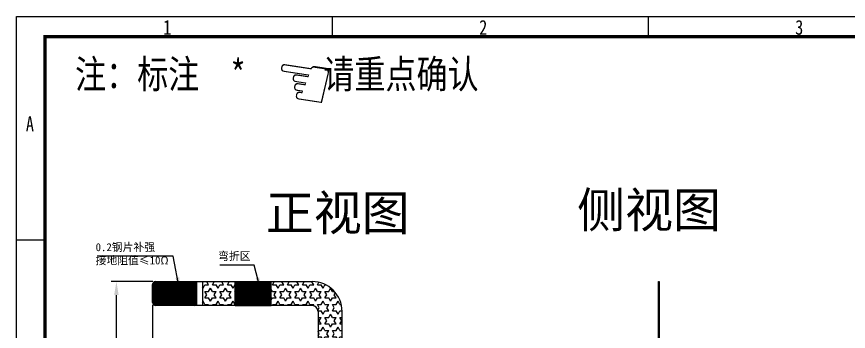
# Model space of a CAD drawing. Header units: inches. Extents: x 1586 to 1904, y -864 to -636.
# Drawn here: x 1587.8 to 1726.4, y -690.9 to -638.5 of the extents above; entities that cross this region are included whole.
import ezdxf

# ---------------------------------------------------------------- set-up
doc = ezdxf.new("R2010")
doc.units = ezdxf.units.IN
doc.header["$LTSCALE"] = 0.909449
doc.header["$MEASUREMENT"] = 0
doc.header["$PDMODE"] = 3
doc.header["$PDSIZE"] = 0.3125
doc.layers.get('0').update_dxf_attribs({"linetype": 'CONTINUOUS'})
doc.layers.get('Defpoints').update_dxf_attribs({"linetype": 'CONTINUOUS'})
doc.layers.add('DIM', color=7, linetype='CONTINUOUS')
doc.layers.add('DIM（标注）', color=3, linetype='CONTINUOUS')
doc.layers.add('剖面', color=7, linetype='CONTINUOUS', lineweight=13)
doc.styles.add('Arial', font='txt.shx')
doc.styles.add('CCN-1', font='', dxfattribs={"width": 0.85})
doc.styles.add('RS', font='txt.shx', dxfattribs={"width": 0.95})
doc.styles.get("Standard").update_dxf_attribs({"font": 'txt', "width": 0.8})
doc.styles.add('中文', font='')
doc.styles.add('宋', font='', dxfattribs={"height": 2})
doc.styles.add('宋体', font='', dxfattribs={"width": 0.8})
doc.styles.get('CCN-1').set_extended_font_data('SimSun')
doc.styles.get('中文').set_extended_font_data('SimSun')
doc.styles.get('宋').set_extended_font_data('SimSun')
doc.styles.get('宋体').set_extended_font_data('SimSun')
doc.dimstyles.new('DIM', dxfattribs={"dimtxt": 3, "dimasz": 2, "dimexe": 0.5, "dimexo": 0.5, "dimgap": 0.2, "dimtad": 1, "dimdsep": 46, "dimtxsty": 'Arial', "dimcen": 0, "dimclrd": 3, "dimclre": 3, "dimadec": 0, "dimazin": 2, "dimtfac": 1, "dimtmove": 0, "dimatfit": 3, "dimfxl": 1, "dimtolj": 1, "dimtzin": 0, "dimlwd": 20, "dimlwe": 20, "dimarcsym": 0})
doc.dimstyles.new('DIM-CCN', dxfattribs={"dimscale": 0.9, "dimtxt": 1.7, "dimasz": 1.8, "dimexe": 1.5, "dimexo": 0.5, "dimgap": 0.3, "dimtad": 1, "dimzin": 0, "dimdsep": 46, "dimtxsty": 'CCN-1', "dimblk": 'OPEN30', "dimcen": 0.05, "dimclrd": 256, "dimclre": 256, "dimclrt": 256, "dimadec": 0, "dimazin": 0, "dimtfac": 1, "dimtofl": 0, "dimtmove": 0, "dimatfit": 3, "dimldrblk": 'OPEN30', "dimfxl": 1, "dimtolj": 1, "dimtzin": 0, "dimlwd": -1, "dimlwe": -1, "dimarcsym": 0})

# ---------------------------------------------------------------- blocks, each defined once
blk = doc.blocks.new('A$C5D5B2502')
at = {"color": 3, "lineweight": 9, "extrusion": (0, 0, -1), "insert": (0.313, 2.205), "char_height": 2.2, "width": 1.7931, "attachment_point": 1, "text_direction": (0.707107, -0.707107, 0), "style": 'RS'}
blk.add_mtext('\\fWingdings|b0|i0|c2|p2;E', dxfattribs=at)
blk = doc.blocks.new('3')
at = {"layer": 'DIM', "extrusion": (0, 0, -1), "xscale": 1.882916887164354, "yscale": 1.882916887163899, "zscale": -1.882916887163784, "rotation": 180}
blk.add_blockref('A$C5D5B2502', (-1621.196, 1416.426), dxfattribs=at)
blk = doc.blocks.new('*D193')
at = {"layer": 'Defpoints', "color": 0}
for p in [(1604.47, -682.61), (1610.98, -682.61), (1638.81, -723.03)]:
    blk.add_point(p, dxfattribs=at)
at = {"layer": 'DIM（标注）'}
for p, q in [((1610.53, -682.61), (1603.57, -682.61)), ((1604.47, -720.78), (1604.47, -684.86)), ((1638.36, -723.03), (1603.57, -723.03))]:
    blk.add_line(p, q, dxfattribs=at)
for points in [[(1604.09, -684.86), (1604.84, -684.86), (1604.47, -682.61)], [(1604.09, -720.78), (1604.84, -720.78), (1604.47, -723.03)]]:
    blk.add_solid(points, dxfattribs=at)
at = {"layer": 'DIM（标注）', "insert": (1602.99, -702.82), "char_height": 2.25, "attachment_point": 5, "rotation": 90, "style": '宋体'}
blk.add_mtext('\\A1;40.42%%P0.5', dxfattribs=at)
blk = doc.blocks.new('_Open30')
at = {"color": 0, "linetype": 'ByBlock', "lineweight": -2}
for p, q in [((-1, 0.268), (0, 0)), ((0, 0), (-1, -0.268)), ((0, 0), (-1, 0))]:
    blk.add_line(p, q, dxfattribs=at)
blk = doc.blocks.new('*D196')
at = {"layer": 'Defpoints', "color": 0}
for p in [(1610.48, -686.11), (1610.48, -719.74), (1620.1, -746.3)]:
    blk.add_point(p, dxfattribs=at)
at = {"layer": 'DIM（标注）'}
for p, q in [((1610.48, -686.56), (1610.48, -720.64)), ((1620.1, -745.85), (1620.1, -718.84)), ((1617.85, -719.74), (1612.73, -719.74))]:
    blk.add_line(p, q, dxfattribs=at)
for points in [[(1612.73, -719.37), (1612.73, -720.12), (1610.48, -719.74)], [(1617.85, -719.37), (1617.85, -720.12), (1620.1, -719.74)]]:
    blk.add_solid(points, dxfattribs=at)
at = {"layer": 'DIM（标注）', "insert": (1615.29, -718.26), "char_height": 2.25, "attachment_point": 5, "style": '宋体'}
blk.add_mtext('\\A1;9.62±0.20', dxfattribs=at)

msp = doc.modelspace()

# ---------------------------------------------------------------- hatches: boundary and pattern name
h = msp.add_hatch()
h.set_pattern_fill('ANSI31', color=256, style=0)
h.set_pattern_definition([(45, (426.7074, -5.52058), (-0.088388348, 0.088388348), [])])
h.paths.add_polyline_path([(1617.784, -686.613), (1617.784, -682.613), (1610.984, -682.613, 0.4142136), (1610.484, -683.113), (1610.484, -686.113, 0.4142136), (1610.984, -686.613)])
h = msp.add_hatch()
h.set_pattern_fill('STARS', color=5, scale=5, style=0)
h.set_pattern_definition([(0, (426.7074, -5.5206), (0, 1.08253175), [0.625, -0.625]), (60, (426.7074, -5.5206), (-0.9375, 0.5412659), [0.625, -0.625]), (120, (427.0199, -4.9793), (-0.9375, -0.5412659), [0.625, -0.625])])
h.paths.add_polyline_path([(1624.264, -686.613), (1624.264, -682.613), (1618.784, -682.613), (1618.784, -686.613)])
edge = h.paths.add_edge_path()
edge.add_line((1630.264, -682.613), (1630.264, -686.613))
edge.add_line((1630.264, -686.613), (1637.064, -686.613))
edge.add_arc((1637.064, -687.613), 1, 0, 90, ccw=False)
edge.add_line((1638.064, -687.613), (1638.064, -700.132))
edge.add_arc((1637.064, -700.132), 1, -90, 0, ccw=False)
edge.add_line((1637.064, -701.132), (1632.064, -701.132))
edge.add_arc((1632.064, -700.132), 1, 180, 270, ccw=False)
edge.add_line((1631.064, -700.132), (1631.064, -711.196))
edge.add_line((1631.064, -711.196), (1652.464, -711.196))
edge.add_line((1652.464, -711.196), (1652.464, -708.83))
edge.add_arc((1654.464, -708.83), 2, 90, 180, ccw=False)
edge.add_line((1654.464, -706.83), (1654.564, -706.83))
edge.add_line((1654.564, -706.83), (1654.564, -699.632))
edge.add_arc((1653.064, -699.632), 1.5, 270, 360, ccw=False)
edge.add_line((1653.064, -701.132), (1643.064, -701.132))
edge.add_arc((1643.064, -700.132), 1, 180, 270, ccw=False)
edge.add_line((1642.064, -700.132), (1642.064, -687.613))
edge.add_arc((1637.064, -687.613), 5, 0, 90)
edge.add_line((1637.064, -682.613), (1630.264, -682.613))
h = msp.add_hatch()
h.set_pattern_fill('ANSI31', color=4)
h.set_pattern_definition([(45, (426.7074, -5.52058), (-0.088388348, 0.088388348), [])])
h.paths.add_polyline_path([(1630.264, -682.613), (1624.264, -682.613), (1624.264, -686.613), (1630.264, -686.613)])

# ---------------------------------------------------------------- linework, layer by layer
for p, q in [((1640.487, -641.862), (1640.487, -638.516)), ((1693.127, -641.862), (1693.127, -638.516)), ((1592.564, -675.736), (1587.847, -675.736)), ((1624.264, -686.613), (1624.264, -682.613)), ((1624.264, -682.613), (1630.264, -682.613)), ((1630.264, -686.613), (1630.264, -682.613)), ((1624.264, -686.613), (1630.264, -686.613))]:
    msp.add_line(p, q)
at = {"color": 30, "linetype": 'Continuous'}
for p, q in [((1610.984, -682.613), (1637.064, -682.613)), ((1617.784, -682.613), (1617.784, -686.613)), ((1618.784, -682.613), (1618.784, -686.613)), ((1610.484, -686.113), (1610.484, -683.113)), ((1637.064, -686.613), (1610.984, -686.613)), ((1638.064, -687.613), (1638.064, -700.132)), ((1642.064, -700.132), (1642.064, -687.613))]:
    msp.add_line(p, q, dxfattribs=at)
msp.add_lwpolyline([(1587.847, -638.516), (1902.315, -638.516), (1902.315, -861.543), (1587.847, -861.543), (1587.847, -638.516)])
at = {"color": 7, "linetype": 'Continuous', "const_width": 0.541}
msp.add_lwpolyline([(1592.564, -858.198), (1897.598, -858.198), (1897.598, -641.862), (1592.564, -641.862)], close=True, dxfattribs=at)
at = {"color": 2}
msp.add_lwpolyline([(1694.769, -682.613), (1694.899, -682.613), (1694.899, -723.492), (1694.769, -723.492)], close=True, dxfattribs=at)
at = {"color": 30, "linetype": 'Continuous'}
for centre, radius, start, end in [((1610.984, -683.113), 0.5, 90, 180), ((1637.064, -687.613), 5, 0, 90), ((1610.984, -686.113), 0.5, 180, 270), ((1637.064, -687.613), 1, 0, 90)]:
    msp.add_arc(centre, radius, start, end, dxfattribs=at)

# ---------------------------------------------------------------- block references
at = {"layer": '剖面', "xscale": 2.234095048242954, "yscale": 2.234095048243034, "zscale": 2.234095048243043, "rotation": 306.3439900158981}
msp.add_blockref('3', (-3057.207, 404.81), dxfattribs=at)

# ---------------------------------------------------------------- texts
at = {"char_height": 2.453, "attachment_point": 1}
for s, insert, width in [('1', (1612.275, -639.071), 4.16762), ('2', (1664.915, -639.071), 2.02782), ('3', (1717.555, -639.071), 5.47989), ('A', (1589.391, -655.135), 13.40562)]:
    msp.add_mtext(s, dxfattribs=dict(at, insert=insert, width=width))
at = {"layer": 'DIM', "insert": (1597.575, -645.717), "char_height": 4.74358, "width": 110.60105, "attachment_point": 1}
msp.add_mtext('{\\fSimSun|b0|i0|c134|p2;注：标注  \\C1;*\\C256;     请重点确认}', dxfattribs=at)
at = {"layer": 'DIM', "color": 7, "char_height": 5.8545, "width": 213.45021, "attachment_point": 1, "style": '中文'}
for s, insert in [('正视图', (1629.371, -668.253)), ('侧视图', (1681.223, -667.773))]:
    msp.add_mtext(s, dxfattribs=dict(at, insert=insert))
at = {"layer": 'DIM（标注）', "char_height": 1.32, "width": 29.23206, "attachment_point": 1, "style": '宋'}
for s, insert in [('{\\C3;0.2钢片补强\\P接地阻值≤10Ω}', (1601.007, -676.235)), ('{\\C3;弯折区}', (1621.408, -677.715))]:
    msp.add_mtext(s, dxfattribs=dict(at, insert=insert))

# ---------------------------------------------------------------- dimensions: what is measured, and where the dimension line sits
at = {"layer": 'DIM（标注）'}
dim = msp.add_linear_dim(base=(1604.468, -682.613), p1=(1638.811, -723.032), p2=(1610.984, -682.613), angle=90, text='<>%%P0.5', dimstyle='DIM-CCN', override={"dimtxt": 2.5, "dimasz": 2.5, "dimexe": 1, "dimtxsty": '宋体', "dimsah": 1}, dxfattribs=at)
dim.commit()
dim.dimension.update_dxf_attribs({"geometry": '*D193', "text_midpoint": (1604.468, -702.823), "dimtype": 160})
dim = msp.add_linear_dim(base=(1610.484, -719.744), p1=(1620.1, -746.301), p2=(1610.484, -686.113), dimstyle='DIM-CCN', override={"dimtxt": 2.5, "dimasz": 2.5, "dimexe": 1, "dimgap": 0.3, "dimtxsty": '宋体', "dimsah": 1, "dimtol": 1, "dimlim": 0, "dimtp": 0.2, "dimtm": 0.2}, dxfattribs=at)
dim.commit()
dim.dimension.update_dxf_attribs({"geometry": '*D196', "text_midpoint": (1615.292, -719.744), "dimtype": 160})

# ---------------------------------------------------------------- leaders
at = {"layer": 'DIM', "linetype": 'ByBlock', "lineweight": -2}
for points in [[(1615.002, -683.916), (1613.926, -678.408), (1601.293, -678.408)], [(1628.475, -683.916), (1627.399, -679.888), (1621.695, -679.888)]]:
    msp.add_leader(points, dimstyle='DIM', override={"dimfxl": 0.8, "dimarcsym": 1}, dxfattribs=at)

doc.saveas('drawing.dxf')
